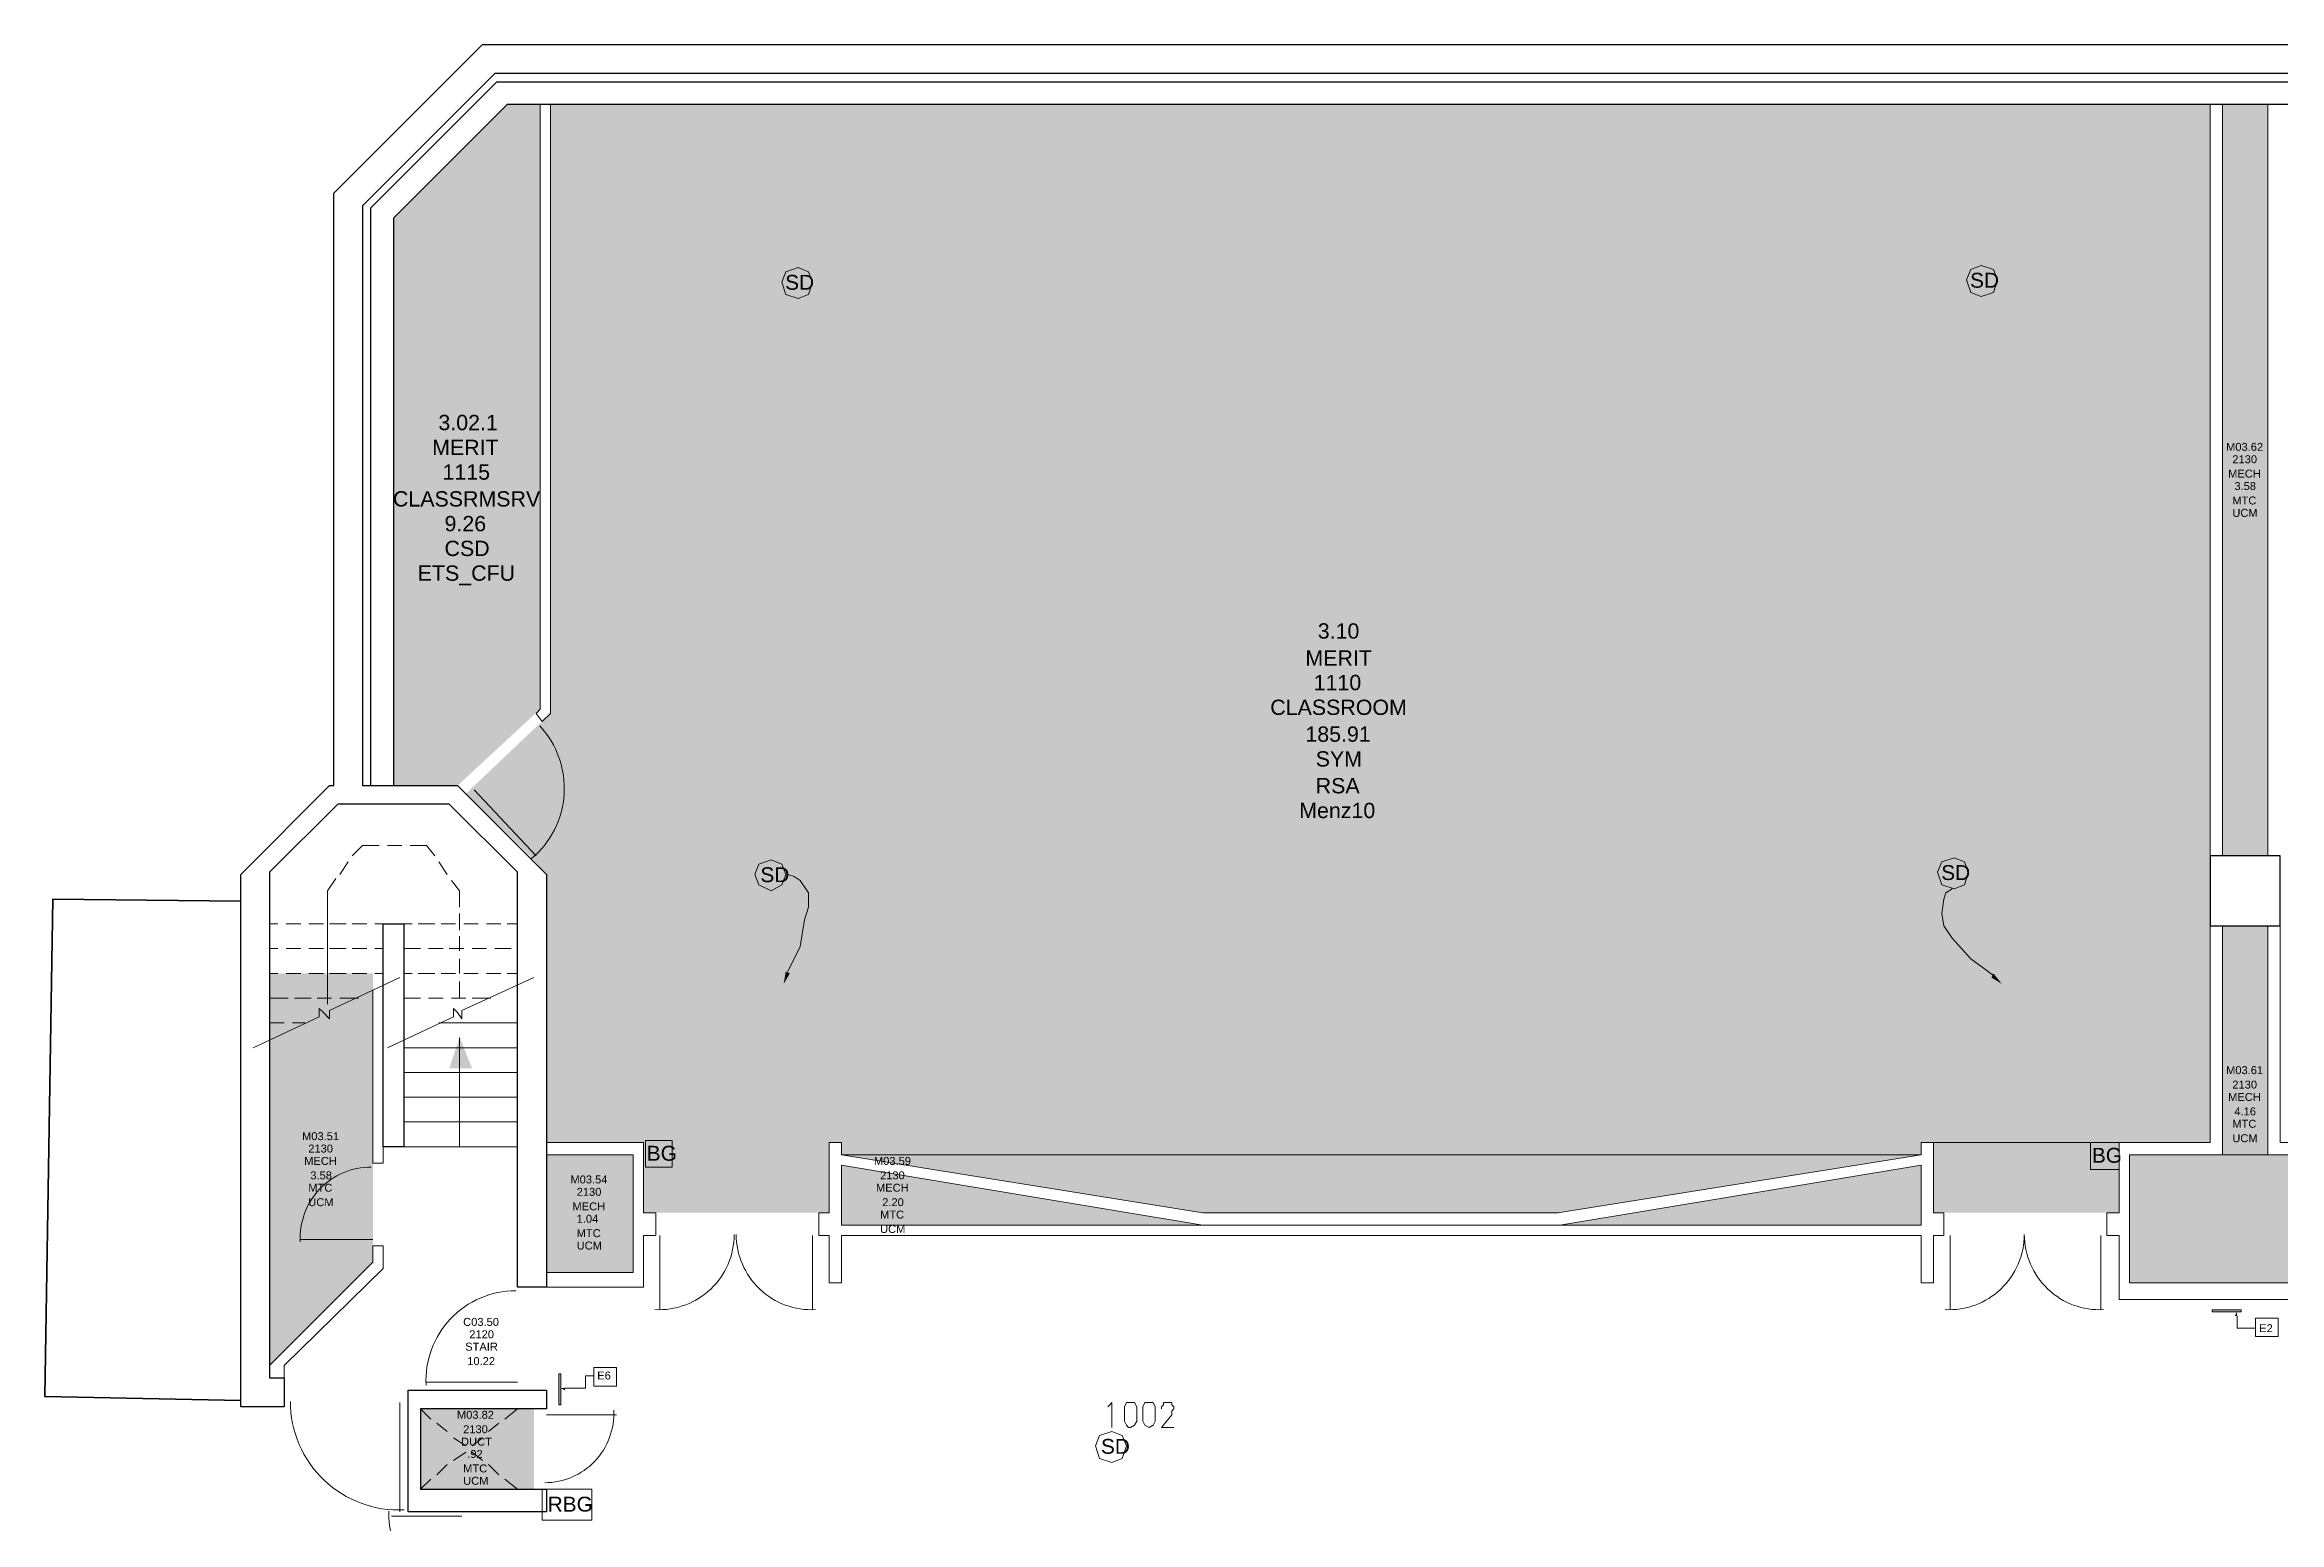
# Model space of a CAD drawing. Header units: millimetres. Extents: x 0.4 to 92.5, y -0.1 to 46.4.
# Drawn here: x 0.36 to 23.28, y 30.29 to 45.45 of the extents above; entities that cross this region are included whole.
import ezdxf

# ---------------------------------------------------------------- set-up
doc = ezdxf.new("R2010")
doc.units = ezdxf.units.MM
for name, color, linetype, true_color in [('PDF_0', 7, 'Continuous', 0xed1f24), ('PDF_014403$_ps_FIRE_ALARM', 7, 'Continuous', 0x37dd00), ('PDF_014403$HL-TMP', 7, 'Continuous', 0x99cde0)]:
    doc.layers.add(name, color=color, linetype=linetype, true_color=true_color)
for name, color, linetype in [('PDF_014403$_ps_TEXTBOLD$FIRE', 2, 'Continuous'), ('PDF_014403$BL', 7, 'Continuous'), ('PDF_014403$DR', 7, 'Continuous'), ('PDF_014403$FI-DSG', 7, 'Continuous'), ('PDF_014403$PL-LANDSCAPING-SOFT', 7, 'Continuous'), ('PDF_014403$PL-STAIR', 7, 'Continuous'), ('PDF_014403$WA', 7, 'Continuous'), ('PDF_014403$WA-COL', 7, 'Continuous'), ('PDF_014403$WA-EXT', 7, 'Continuous'), ('PDF_014403$WN', 7, 'Continuous'), ('PDF_Text', 7, 'Continuous')]:
    doc.layers.add(name, color=color, linetype=linetype)
doc.styles.add('PDF ArialMT', font='arial.ttf')

msp = doc.modelspace()

# ---------------------------------------------------------------- linework, layer by layer
at = {"layer": 'PDF_0', "color": 7, "lineweight": 0}
msp.add_lwpolyline([(11.308, 30.907), (11.413, 30.949), (11.456, 31.076), (11.413, 31.182), (11.308, 31.224), (11.181, 31.182), (11.138, 31.076), (11.181, 30.949)], close=True, dxfattribs=at)
at = {"layer": 'PDF_014403$_ps_FIRE_ALARM', "lineweight": 0}
for points in [[(8.09, 42.845), (8.196, 42.887), (8.238, 43.014), (8.196, 43.12), (8.09, 43.162), (7.963, 43.12), (7.921, 43.014), (7.963, 42.887)], [(8.09, 42.845), (8.196, 42.887), (8.238, 43.014), (8.196, 43.12), (8.09, 43.162), (7.963, 43.12), (7.921, 43.014), (7.963, 42.887)], [(20.219, 42.866), (20.346, 42.908), (20.388, 43.035), (20.346, 43.141), (20.219, 43.184), (20.113, 43.141), (20.071, 43.035), (20.113, 42.908)], [(20.219, 42.866), (20.346, 42.908), (20.388, 43.035), (20.346, 43.141), (20.219, 43.184), (20.113, 43.141), (20.071, 43.035), (20.113, 42.908)], [(7.815, 36.77), (7.921, 36.833), (7.963, 36.939), (7.921, 37.045), (7.815, 37.087), (7.688, 37.045), (7.646, 36.939), (7.688, 36.833)], [(7.815, 36.77), (7.921, 36.833), (7.963, 36.939), (7.921, 37.045), (7.815, 37.087), (7.688, 37.045), (7.646, 36.939), (7.688, 36.833)], [(19.944, 36.791), (20.05, 36.833), (20.092, 36.96), (20.05, 37.066), (19.944, 37.109), (19.817, 37.066), (19.774, 36.96), (19.817, 36.833)], [(19.944, 36.791), (20.05, 36.833), (20.092, 36.96), (20.05, 37.066), (19.944, 37.109), (19.817, 37.066), (19.774, 36.96), (19.817, 36.833)], [(5.973, 30.314), (5.973, 30.632), (5.465, 30.632), (5.465, 30.314)]]:
    msp.add_lwpolyline(points, close=True, dxfattribs=at)
at = {"layer": 'PDF_014403$_ps_FIRE_ALARM', "lineweight": 18}
for points in [[(7.984, 36.939), (8.048, 36.918), (8.111, 36.876), (8.196, 36.749), (8.196, 36.601), (8.154, 36.474), (8.111, 36.198), (7.984, 35.944), (8.111, 36.198), (8.154, 36.474), (8.196, 36.601), (8.196, 36.749), (8.111, 36.876), (8.048, 36.918)], [(19.923, 36.791), (19.859, 36.749), (19.838, 36.685), (19.817, 36.537), (19.838, 36.41), (19.923, 36.283), (20.113, 36.071), (20.346, 35.902), (20.113, 36.071), (19.923, 36.283), (19.838, 36.41), (19.817, 36.537), (19.838, 36.685), (19.859, 36.749)], [(6.524, 33.934), (6.799, 33.934), (6.799, 34.209), (6.524, 34.209)], [(6.524, 33.934), (6.799, 33.934), (6.799, 34.209), (6.524, 34.209)], [(21.341, 33.912), (21.637, 33.912), (21.637, 34.188), (21.341, 34.188)], [(21.341, 33.912), (21.637, 33.912), (21.637, 34.188), (21.341, 34.188)]]:
    msp.add_lwpolyline(points, close=True, dxfattribs=at)
at = {"layer": 'PDF_014403$_ps_FIRE_ALARM', "transparency": 33554559}
for points in [[(8.005, 35.923), (7.942, 35.817), (7.963, 35.944)], [(8.005, 35.923), (7.942, 35.817), (7.963, 35.944)], [(20.346, 35.923), (20.431, 35.817), (20.325, 35.881)], [(20.346, 35.923), (20.431, 35.817), (20.325, 35.881)]]:
    msp.add_solid(points, dxfattribs=at)
at = {"layer": 'PDF_014403$_ps_TEXTBOLD$FIRE', "lineweight": 20}
for points in [[(11.265, 31.478), (11.286, 31.499), (11.308, 31.521), (11.308, 31.267)], [(11.816, 31.457), (11.816, 31.478), (11.837, 31.499), (11.837, 31.521), (11.858, 31.521), (11.9, 31.521), (11.921, 31.521), (11.921, 31.499), (11.943, 31.478), (11.943, 31.457), (11.921, 31.436), (11.921, 31.394), (11.816, 31.267), (11.943, 31.267)]]:
    msp.add_lwpolyline(points, dxfattribs=at)
for points in [[(11.477, 31.521), (11.456, 31.521), (11.435, 31.478), (11.435, 31.415), (11.435, 31.372), (11.435, 31.33), (11.456, 31.288), (11.477, 31.267), (11.498, 31.267), (11.54, 31.288), (11.562, 31.33), (11.562, 31.372), (11.562, 31.415), (11.562, 31.478), (11.54, 31.521), (11.498, 31.521)], [(11.689, 31.521), (11.646, 31.521), (11.625, 31.478), (11.625, 31.415), (11.625, 31.372), (11.625, 31.33), (11.646, 31.288), (11.689, 31.267), (11.731, 31.288), (11.752, 31.33), (11.752, 31.372), (11.752, 31.415), (11.752, 31.478), (11.731, 31.521)]]:
    msp.add_lwpolyline(points, close=True, dxfattribs=at)
at = {"layer": 'PDF_014403$BL', "lineweight": 9}
for points in [[(4.217, 31.457), (4.322, 31.351)], [(5.211, 31.457), (5.084, 31.351)], [(4.386, 31.309), (4.492, 31.224)], [(5.021, 31.309), (4.915, 31.224)], [(4.555, 31.161), (4.682, 31.076)], [(4.682, 31.013), (4.555, 30.928)], [(4.852, 31.161), (4.746, 31.076)], [(4.746, 31.013), (4.852, 30.928)], [(4.322, 30.737), (4.217, 30.632)], [(4.492, 30.886), (4.386, 30.78)], [(4.915, 30.886), (5.021, 30.78)], [(5.084, 30.737), (5.211, 30.632)]]:
    msp.add_lwpolyline(points, dxfattribs=at)
at = {"layer": 'PDF_014403$DR', "lineweight": 0}
for points in [[(4.767, 37.807), (5.402, 37.13), (4.767, 37.807)], [(6.672, 33.235), (6.672, 32.473), (6.672, 33.235)], [(8.238, 33.235), (8.238, 32.473), (8.238, 33.235)], [(19.901, 33.235), (19.901, 32.473), (19.901, 33.235)], [(21.447, 33.235), (21.447, 32.473), (21.447, 33.235)], [(3.73, 33.193), (2.989, 33.193), (3.73, 33.193)], [(5.211, 31.732), (4.28, 31.732), (5.211, 31.732)], [(5.508, 31.394), (6.227, 31.394), (5.508, 31.394)], [(4.64, 30.356), (3.92, 30.356), (4.64, 30.356)]]:
    msp.add_lwpolyline(points, dxfattribs=at)
msp.add_lwpolyline([(19.851, 32.474, 0.429395), (20.663, 33.246, 0.429395), (21.476, 32.474)], format="xyb", dxfattribs=at)
for centre, radius, start, end in [((4.75, 37.822), 0.942, 309.8702, 42.8255), ((3.713, 33.207), 0.73, 90, 182.9553), ((6.661, 33.246), 0.773, 267.0466, 0.0004), ((8.228, 33.246), 0.773, 179.9996, 272.9534), ((5.194, 31.747), 0.921, 90, 182.9553), ((5.491, 31.408), 0.709, 270, 2.9553), ((4.623, 30.371), 0.73, 177.0447, 270)]:
    msp.add_arc(centre, radius, start, end, dxfattribs=at)
at = {"layer": 'PDF_014403$FI-DSG', "lineweight": 9}
for points in [[(22.886, 32.473), (22.59, 32.473), (22.59, 32.452), (22.886, 32.452)], [(23.034, 32.388), (23.267, 32.388), (23.267, 32.198), (23.034, 32.198)], [(5.995, 31.88), (6.227, 31.88), (6.227, 31.69), (5.995, 31.69)], [(5.635, 31.817), (5.635, 31.499), (5.656, 31.499), (5.656, 31.817)]]:
    msp.add_lwpolyline(points, close=True, dxfattribs=at)
for points in [[(22.844, 32.41), (22.844, 32.283), (22.949, 32.283), (23.034, 32.283)], [(5.698, 31.669), (5.91, 31.669), (5.91, 31.796), (5.995, 31.796)]]:
    msp.add_lwpolyline(points, dxfattribs=at)
at = {"layer": 'PDF_014403$FI-DSG', "transparency": 33554559}
for points in [[(22.886, 32.473), (22.59, 32.473), (22.886, 32.452)], [(22.59, 32.473), (22.886, 32.452), (22.59, 32.452)], [(22.822, 32.41), (22.844, 32.452), (22.844, 32.41)], [(5.656, 31.817), (5.635, 31.817), (5.656, 31.499)], [(5.635, 31.817), (5.656, 31.499), (5.635, 31.499)], [(5.698, 31.648), (5.656, 31.669), (5.698, 31.669)]]:
    msp.add_solid(points, dxfattribs=at)
at = {"layer": 'PDF_014403$HL-TMP', "color": 172, "lineweight": 0, "true_color": 0x0000cc}
for points in [[(21.637, 34.188), (19.605, 34.188), (21.637, 34.188)], [(22.568, 34.188), (21.637, 34.188), (22.568, 34.188)], [(22.568, 34.188), (21.701, 34.188), (22.568, 34.188)], [(19.605, 34.061), (8.535, 34.061), (19.605, 34.061)]]:
    msp.add_lwpolyline(points, dxfattribs=at)
at = {"layer": 'PDF_014403$HL-TMP', "color": 191, "lineweight": 0, "true_color": 0xbb77ff}
for points in [[(12.239, 33.341), (8.535, 33.955), (12.239, 33.341)], [(19.605, 33.341), (19.605, 33.955), (19.605, 33.341)], [(24.114, 34.061), (22.463, 34.061), (24.114, 34.061)], [(5.508, 32.854), (5.508, 32.854), (5.508, 32.854)], [(5.508, 32.854), (5.508, 32.854), (5.508, 32.854)]]:
    msp.add_lwpolyline(points, dxfattribs=at)
msp.add_lwpolyline([(5.508, 32.854), (5.508, 32.854), (5.508, 32.854)], close=True, dxfattribs=at)
at = {"layer": 'PDF_014403$HL-TMP', "color": 120, "true_color": 0x00ffcc, "transparency": 33554559}
for points in [[(5.106, 44.835), (5.444, 43.67), (3.941, 43.67)], [(5.444, 44.835), (5.106, 44.835), (5.444, 43.67)], [(5.444, 43.67), (3.941, 43.67), (5.444, 38.633)], [(3.941, 43.67), (5.444, 38.633), (3.941, 38.633)], [(4.598, 37.849), (3.941, 37.849), (3.941, 38.633)], [(3.941, 38.633), (5.444, 38.633), (4.598, 37.849)], [(4.598, 37.849), (4.598, 37.849), (3.941, 37.849)]]:
    msp.add_solid(points, dxfattribs=at)
at = {"layer": 'PDF_014403$HL-TMP', "color": 172, "true_color": 0x0000cc, "transparency": 33554559}
for points in [[(5.55, 44.835), (22.568, 44.835), (22.568, 44.835)], [(22.568, 44.835), (5.55, 44.835), (22.568, 38.59)], [(5.55, 44.835), (22.568, 38.59), (5.55, 38.59)], [(5.55, 38.59), (22.568, 37.765), (4.682, 37.765)], [(22.568, 38.59), (5.55, 38.59), (22.568, 37.765)], [(22.568, 37.765), (4.682, 37.765), (22.568, 37.13)], [(4.682, 37.765), (22.568, 37.13), (5.338, 37.13)], [(22.568, 37.13), (5.338, 37.13), (22.568, 36.939)], [(5.338, 37.13), (22.568, 36.939), (5.508, 36.939)], [(22.568, 36.939), (5.508, 36.939), (22.568, 36.41)], [(5.508, 36.939), (22.568, 36.41), (5.508, 36.41)], [(22.568, 36.41), (5.508, 36.41), (22.568, 34.188)], [(5.508, 36.41), (22.568, 34.188), (5.508, 34.188)], [(8.492, 34.188), (8.492, 34.188), (5.508, 34.188)], [(8.492, 34.188), (5.508, 34.188), (8.535, 34.188)], [(8.408, 34.188), (8.408, 34.188), (5.508, 34.188)], [(8.408, 34.188), (5.508, 34.188), (8.492, 34.188)], [(5.508, 34.188), (8.408, 34.188), (8.408, 34.188)], [(8.408, 34.188), (8.408, 34.188), (5.508, 34.188)], [(8.408, 34.188), (6.503, 34.188), (8.408, 33.468)], [(6.503, 34.188), (8.408, 33.468), (6.503, 33.468)], [(8.535, 34.188), (22.568, 34.188), (22.568, 34.188)], [(22.568, 34.188), (22.568, 34.188), (8.535, 34.188)], [(8.535, 34.188), (21.637, 34.188), (21.637, 34.188)], [(21.637, 34.188), (21.637, 34.188), (8.535, 34.188)], [(19.605, 34.188), (8.535, 34.188), (19.605, 34.061)], [(8.535, 34.188), (19.605, 34.061), (8.535, 34.061)], [(19.605, 34.188), (21.637, 34.188), (19.732, 34.188)], [(21.637, 34.188), (19.732, 34.188), (21.637, 33.468)], [(19.732, 34.188), (21.637, 33.468), (19.732, 33.468)], [(21.637, 34.188), (22.568, 34.188), (21.701, 34.188)], [(21.701, 34.188), (22.568, 34.188), (22.082, 34.188)], [(22.082, 34.188), (22.568, 34.188), (22.568, 34.188)], [(8.535, 34.061), (19.605, 34.061), (19.605, 34.061)], [(19.605, 34.061), (8.535, 34.061), (15.88, 33.468)], [(8.535, 34.061), (15.88, 33.468), (12.239, 33.468)]]:
    msp.add_solid(points, dxfattribs=at)
at = {"layer": 'PDF_014403$HL-TMP', "color": 191, "true_color": 0xbb77ff, "transparency": 33554559}
for points in [[(23.161, 37.13), (22.695, 37.13), (22.695, 44.835)], [(22.695, 44.835), (23.161, 44.835), (23.161, 37.13)], [(23.161, 37.13), (23.161, 37.13), (22.695, 37.13)], [(22.695, 36.41), (23.161, 36.41), (23.161, 36.41)], [(23.161, 36.41), (22.695, 36.41), (23.161, 34.061)], [(22.695, 36.41), (23.161, 34.061), (22.695, 34.061)], [(3.73, 35.923), (2.671, 35.923), (2.671, 35.923)], [(3.73, 35.923), (2.671, 35.923), (3.73, 32.96)], [(2.671, 35.923), (3.73, 32.96), (2.671, 32.96)], [(6.397, 34.061), (5.508, 34.061), (6.397, 32.854)], [(5.508, 34.061), (6.397, 32.854), (5.508, 32.854)], [(8.535, 33.955), (12.239, 33.341), (8.535, 33.341)], [(19.605, 33.955), (19.605, 33.341), (15.901, 33.341)], [(22.463, 34.061), (24.114, 34.061), (21.743, 34.061)], [(24.114, 32.748), (21.743, 32.748), (21.743, 34.061)], [(21.743, 34.061), (24.114, 34.061), (24.114, 32.748)], [(23.161, 34.061), (22.695, 34.061), (22.463, 34.061)], [(22.695, 34.061), (23.161, 34.061), (23.161, 34.061)], [(2.671, 31.902), (2.671, 31.902), (2.671, 32.96)], [(2.671, 31.902), (2.671, 32.96), (3.73, 32.96)], [(5.508, 32.854), (6.397, 32.854), (6.397, 32.854)], [(24.114, 32.748), (24.114, 32.748), (21.743, 32.748)], [(5.381, 31.457), (4.217, 31.457), (5.381, 30.632)], [(4.217, 31.457), (5.381, 30.632), (4.217, 30.632)]]:
    msp.add_solid(points, dxfattribs=at)
at = {"layer": 'PDF_014403$PL-LANDSCAPING-SOFT', "lineweight": 35}
msp.add_lwpolyline([(2.375, 31.542), (0.364, 31.584), (0.449, 36.685), (2.375, 36.664)], dxfattribs=at)
at = {"layer": 'PDF_014403$PL-STAIR', "lineweight": 9}
for points in [[(3.518, 37.13), (3.624, 37.236), (3.793, 37.236)], [(3.878, 37.236), (4.026, 37.236)], [(4.111, 37.236), (4.28, 37.236), (4.365, 37.13)], [(3.264, 36.685), (3.264, 36.77), (3.349, 36.897)], [(3.391, 36.939), (3.476, 37.066)], [(4.407, 37.066), (4.492, 36.939)], [(3.264, 36.728), (3.264, 35.606), (3.264, 35.69)], [(4.534, 36.876), (4.619, 36.77), (4.619, 36.601)], [(3.264, 36.452), (3.264, 36.601)], [(4.619, 36.537), (4.619, 36.368)], [(2.756, 36.431), (2.671, 36.431)], [(2.989, 36.431), (2.841, 36.431)], [(3.222, 36.431), (3.074, 36.431)], [(3.264, 36.22), (3.264, 36.389)], [(3.455, 36.431), (3.285, 36.431)], [(3.666, 36.431), (3.518, 36.431)], [(3.836, 36.431), (3.751, 36.431)], [(4.047, 36.431), (4.132, 36.431)], [(4.195, 36.431), (4.365, 36.431)], [(4.428, 36.431), (4.576, 36.431)], [(4.619, 36.304), (4.619, 36.156)], [(4.661, 36.431), (4.809, 36.431)], [(4.894, 36.431), (5.042, 36.431)], [(5.106, 36.431), (5.211, 36.431)], [(2.756, 36.177), (2.671, 36.177)], [(2.989, 36.177), (2.841, 36.177)], [(3.222, 36.177), (3.074, 36.177)], [(3.264, 36.008), (3.264, 36.156)], [(3.455, 36.177), (3.285, 36.177)], [(3.666, 36.177), (3.518, 36.177)], [(3.836, 36.177), (3.751, 36.177)], [(4.047, 36.177), (4.217, 36.177)], [(4.301, 36.177), (4.449, 36.177)], [(4.513, 36.177), (4.661, 36.177)], [(4.619, 36.071), (4.619, 35.923)], [(4.746, 36.177), (4.894, 36.177)], [(4.979, 36.177), (5.148, 36.177)], [(2.502, 35.161), (3.179, 35.479), (3.179, 35.563), (3.222, 35.521), (3.285, 35.458), (3.285, 35.542), (4.005, 35.881)], [(2.756, 35.923), (2.671, 35.923)], [(2.989, 35.923), (2.841, 35.923)], [(3.222, 35.923), (3.074, 35.923)], [(3.264, 35.775), (3.264, 35.923)], [(3.455, 35.923), (3.285, 35.923)], [(3.666, 35.923), (3.518, 35.923)], [(3.836, 35.923), (3.751, 35.923)], [(3.878, 35.161), (4.555, 35.479), (4.555, 35.563), (4.598, 35.521), (4.64, 35.458), (4.64, 35.542), (5.381, 35.881)], [(4.047, 35.923), (4.132, 35.923)], [(4.195, 35.923), (4.365, 35.923)], [(4.428, 35.923), (4.576, 35.923)], [(4.619, 35.839), (4.619, 35.669)], [(4.661, 35.923), (4.809, 35.923)], [(4.894, 35.923), (5.042, 35.923)], [(5.106, 35.923), (5.211, 35.923)], [(2.862, 35.669), (2.671, 35.669)], [(3.095, 35.669), (2.925, 35.669)], [(3.306, 35.669), (3.158, 35.669)], [(3.582, 35.669), (3.391, 35.669)], [(4.047, 35.669), (4.217, 35.669)], [(4.301, 35.669), (4.449, 35.669)], [(4.534, 35.669), (4.682, 35.669)], [(4.746, 35.669), (4.936, 35.669)], [(2.82, 35.415), (2.671, 35.415)], [(3.031, 35.415), (2.904, 35.415)], [(4.407, 35.415), (5.211, 35.415)], [(4.047, 35.161), (5.211, 35.161)], [(4.619, 35.267), (4.619, 34.145)], [(4.047, 34.907), (5.211, 34.907)], [(4.047, 34.653), (5.211, 34.653)], [(4.047, 34.399), (5.211, 34.399)], [(4.047, 34.145), (5.211, 34.145)]]:
    msp.add_lwpolyline(points, dxfattribs=at)
at = {"layer": 'PDF_014403$PL-STAIR', "transparency": 33554559}
for points in [[(3.137, 35.923), (3.264, 35.606), (3.37, 35.923)], [(4.746, 34.95), (4.619, 35.267), (4.513, 34.95)]]:
    msp.add_solid(points, dxfattribs=at)
at = {"layer": 'PDF_014403$WA', "lineweight": 20}
for points in [[(5.55, 44.835), (5.55, 38.59), (5.465, 38.506), (5.402, 38.59), (5.444, 38.633), (5.444, 44.835)], [(22.568, 37.13), (22.568, 44.835)], [(22.695, 37.13), (22.695, 44.835)], [(23.161, 37.13), (23.161, 44.835)], [(23.288, 36.41), (23.288, 34.188), (24.22, 34.188), (24.22, 33.468), (24.347, 33.468), (24.347, 33.235), (24.22, 33.235), (24.22, 32.579), (21.637, 32.579), (21.637, 33.235), (21.51, 33.235), (21.51, 33.468), (21.637, 33.468), (21.637, 34.188), (22.568, 34.188), (22.568, 36.41)], [(22.695, 36.41), (22.695, 34.061), (21.743, 34.061), (21.743, 32.748), (24.114, 32.748), (24.114, 34.061), (23.161, 34.061), (23.161, 36.41)], [(3.73, 35.754), (3.73, 33.976), (3.836, 33.976), (3.836, 35.923)], [(5.508, 34.188), (6.503, 34.188), (6.503, 33.468), (6.63, 33.468), (6.63, 33.235), (6.503, 33.235), (6.503, 32.706), (5.508, 32.706)], [(5.508, 34.061), (6.397, 34.061), (6.397, 32.854), (5.508, 32.854)], [(2.671, 31.902), (3.73, 32.96), (3.73, 33.129), (3.836, 33.129), (3.836, 32.896), (2.82, 31.902), (2.82, 31.775)]]:
    msp.add_lwpolyline(points, dxfattribs=at)
for points in [[(19.605, 32.748), (19.732, 32.748), (19.732, 33.235), (19.838, 33.235), (19.838, 33.468), (19.732, 33.468), (19.732, 34.188), (19.605, 34.188), (19.605, 34.061), (15.88, 33.468), (12.239, 33.468), (8.535, 34.061), (8.535, 34.188), (8.408, 34.188), (8.408, 33.468), (8.302, 33.468), (8.302, 33.235), (8.408, 33.235), (8.408, 32.748), (8.535, 32.748), (8.535, 33.235), (19.605, 33.235)], [(19.605, 33.341), (19.605, 33.955), (15.901, 33.341), (12.239, 33.341), (8.535, 33.955), (8.535, 33.341)]]:
    msp.add_lwpolyline(points, close=True, dxfattribs=at)
at = {"layer": 'PDF_014403$WA-COL', "lineweight": 25}
msp.add_lwpolyline([(23.288, 36.41), (23.288, 37.13), (22.568, 37.13), (22.568, 36.41)], close=True, dxfattribs=at)
at = {"layer": 'PDF_014403$WA-EXT', "lineweight": 25}
for points in [[(40.518, 45.152), (4.979, 45.152), (3.624, 43.797), (3.624, 37.849), (4.598, 37.849), (5.508, 36.939), (5.508, 32.706), (5.211, 32.706), (5.211, 36.96), (4.513, 37.659), (3.37, 37.659), (2.671, 36.96), (2.671, 31.775), (2.82, 31.775), (2.82, 31.478), (2.375, 31.478), (2.375, 36.939), (3.285, 37.849), (3.328, 37.849), (3.328, 43.924), (4.852, 45.449), (40.645, 45.449)], [(3.709, 37.849), (3.709, 43.776), (5, 45.067), (40.539, 45.067), (40.539, 37.066)], [(40.307, 37.066), (40.307, 44.835), (5.106, 44.835), (3.941, 43.67), (3.941, 37.849)]]:
    msp.add_lwpolyline(points, dxfattribs=at)
for points in [[(4.047, 36.431), (4.047, 35.246), (4.047, 34.145), (3.836, 34.145), (3.836, 35.796), (3.836, 36.431)], [(4.09, 30.399), (4.09, 31.648), (5.508, 31.648), (5.508, 31.457), (4.217, 31.457), (4.217, 30.632), (5.508, 30.632), (5.508, 30.399)]]:
    msp.add_lwpolyline(points, close=True, dxfattribs=at)
at = {"layer": 'PDF_014403$WN', "lineweight": 0}
msp.add_lwpolyline([(4.005, 31.521), (4.005, 30.399), (4.005, 31.521)], dxfattribs=at)
msp.add_arc((3.994, 31.531), 1.111, 179.9998, 272.9553, dxfattribs=at)

# ---------------------------------------------------------------- texts
at = {"layer": 'PDF_Text', "attachment_point": 4, "style": 'PDF ArialMT'}
for s, insert, char_height in [('SD', (7.957, 43.01), 0.1528), ('SD', (20.107, 43.031), 0.1528), ('3.02.1', (4.401, 41.572), 0.1569), ('MERIT', (4.337, 41.318), 0.1569), ('M03.62', (22.732, 41.323), 0.0815), ('1115', (4.443, 41.064), 0.1569), ('MECH', (22.753, 41.048), 0.0815), ('2130', (22.796, 41.196), 0.0815), ('CLASSRMSRV', (3.935, 40.789), 0.1569), ('MTC', (22.796, 40.773), 0.0815), ('3.58', (22.817, 40.921), 0.0815), ('9.26', (4.464, 40.535), 0.1569), ('UCM', (22.796, 40.646), 0.0815), ('CSD', (4.464, 40.281), 0.1569), ('ETS_CFU', (4.189, 40.006), 0.1569), ('3.10', (13.418, 39.434), 0.1569), ('MERIT', (13.291, 39.159), 0.1569), ('1110', (13.376, 38.905), 0.1569), ('CLASSROOM', (12.931, 38.651), 0.1569), ('185.91', (13.291, 38.376), 0.1569), ('SYM', (13.397, 38.122), 0.1569), ('RSA', (13.397, 37.847), 0.1569), ('Menz10', (13.228, 37.593), 0.1569), ('SD', (7.703, 36.934), 0.1528), ('SD', (19.811, 36.956), 0.1528), ('M03.61', (22.732, 34.93), 0.0815), ('MECH', (22.753, 34.655), 0.0815), ('2130', (22.796, 34.782), 0.0815), ('MTC', (22.796, 34.38), 0.0815), ('4.16', (22.817, 34.507), 0.0815), ('M03.51', (3.003, 34.253), 0.0815), ('2130', (3.067, 34.126), 0.0815), ('UCM', (22.796, 34.232), 0.0815), ('MECH', (3.025, 33.999), 0.0815), ('M03.59', (8.867, 33.999), 0.0815), ('MTC', (3.067, 33.724), 0.0815), ('3.58', (3.088, 33.851), 0.0815), ('M03.54', (5.755, 33.809), 0.0815), ('2130', (5.819, 33.682), 0.0815), ('MECH', (8.888, 33.724), 0.0815), ('2130', (8.93, 33.851), 0.0815), ('UCM', (3.067, 33.576), 0.0815), ('MECH', (5.776, 33.533), 0.0815), ('MTC', (8.93, 33.449), 0.0815), ('2.20', (8.952, 33.576), 0.0815), ('1.04', (5.819, 33.406), 0.0815), ('MTC', (5.819, 33.258), 0.0815), ('UCM', (8.93, 33.301), 0.0815), ('UCM', (5.819, 33.131), 0.0815), ('C03.50', (4.655, 32.348), 0.0815), ('E2', (23.071, 32.284), 0.0815), ('STAIR', (4.676, 32.094), 0.0815), ('2120', (4.718, 32.221), 0.0815), ('10.22', (4.697, 31.946), 0.0815), ('E6', (6.03, 31.798), 0.0815), ('M03.82', (4.591, 31.395), 0.0815), ('DUCT', (4.633, 31.12), 0.0815), ('2130', (4.655, 31.247), 0.0815), ('.92', (4.697, 30.993), 0.0815), ('SD', (11.195, 31.071), 0.1528), ('UCM', (4.655, 30.718), 0.0815), ('MTC', (4.655, 30.845), 0.0815)]:
    msp.add_mtext(s, dxfattribs=dict(at, insert=insert, char_height=char_height))
at = {"layer": 'PDF_Text', "color": 2, "char_height": 0.1528, "attachment_point": 4, "style": 'PDF ArialMT'}
for s, insert in [('BG', (6.538, 34.077)), ('BG', (21.356, 34.056)), ('RBG', (5.522, 30.478))]:
    msp.add_mtext(s, dxfattribs=dict(at, insert=insert))

doc.saveas('drawing.dxf')
